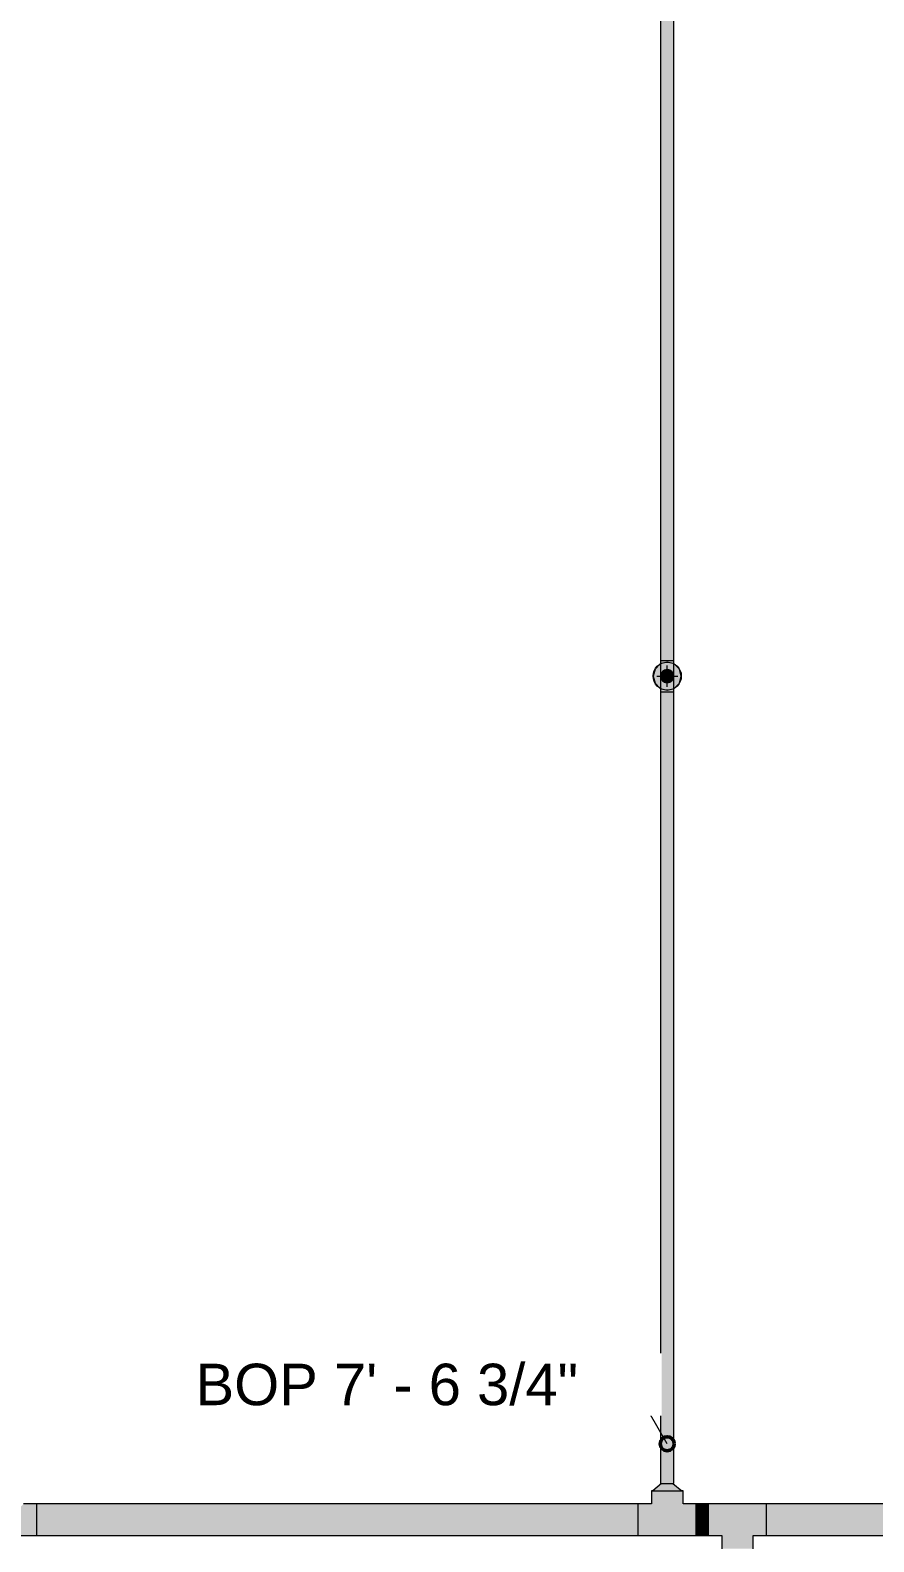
# Model space of a CAD drawing. Header units: inches. Extents: x -3385 to 41, y 7 to 1342.
# Drawn here: x -1834.6 to -1714.6, y 656.6 to 871.6 of the extents above; entities that cross this region are included whole.
import ezdxf

# ---------------------------------------------------------------- set-up
doc = ezdxf.new("R2010")
doc.units = ezdxf.units.IN
doc.header["$MEASUREMENT"] = 0
for name, color, linetype, lineweight in [('A-ANNO-NOTE', 131, 'Continuous', 9), ('G-ANNO-DIMS', 111, 'Continuous', 9), ('P-PIPE', 3, 'Continuous', 9), ('P-PIPE-CNTR', 3, 'Continuous', 9)]:
    doc.layers.add(name, color=color, linetype=linetype, lineweight=lineweight)
doc.styles.add('Arial', font='arial.ttf', dxfattribs={"height": 5.901198})

msp = doc.modelspace()

# ---------------------------------------------------------------- hatches: boundary and pattern name
at = {"layer": 'A-ANNO-NOTE'}
h = msp.add_hatch(color=256, dxfattribs=at)
edge = h.paths.add_edge_path(flags=0)
edge.add_arc((-1744, 779.743), 2, 0, 360)
msp.add_hatch(color=256, dxfattribs=at).paths.add_polyline_path([(-1744, 777.743), (-1743, 778.011), (-1742.268, 778.743), (-1742, 779.743), (-1742.268, 780.743), (-1743, 781.475), (-1744, 781.743), (-1745, 781.475), (-1745.732, 780.743), (-1746, 779.743), (-1745.732, 778.743), (-1745, 778.011)], flags=0)
at = {"layer": 'P-PIPE'}
for points in [[(-1744, 781.982), (-1744, 921.494), (-1744.95, 921.497), (-1744.95, 781.986), (-1744.473, 781.983), (-1744.245, 781.982)], [(-1744, 781.982), (-1743.05, 781.986), (-1743.05, 921.498), (-1743.525, 921.495), (-1744, 921.494), (-1744, 782.651)], [(-1744, 778.793), (-1743.754, 778.825), (-1743.525, 778.92), (-1743.328, 779.071), (-1743.177, 779.268), (-1743.082, 779.497), (-1743.05, 779.743), (-1743.082, 779.989), (-1743.177, 780.218), (-1743.328, 780.415), (-1743.525, 780.566), (-1743.754, 780.66), (-1744, 780.693), (-1744.246, 780.66), (-1744.475, 780.566), (-1744.672, 780.415), (-1744.823, 780.218), (-1744.918, 779.989), (-1744.95, 779.743), (-1744.918, 779.497), (-1744.823, 779.268), (-1744.672, 779.071), (-1744.475, 778.92), (-1744.246, 778.825)], [(-1744, 664.904), (-1744, 777.494), (-1744.95, 777.497), (-1744.95, 664.908), (-1744.475, 664.904), (-1744.245, 664.904)], [(-1744, 664.904), (-1743.05, 664.908), (-1743.05, 777.498), (-1743.525, 777.495), (-1744, 777.494), (-1744, 665.814)], [(-1744.453, 663.868), (-1741.937, 663.877), (-1743.187, 664.906), (-1744.822, 664.899), (-1746.062, 663.877), (-1744.867, 663.869), (-1744.475, 663.869)], [(-1743.993, 659.734), (-1741.75, 661.993), (-1741.75, 663.877), (-1742.404, 663.87), (-1745.945, 663.872), (-1746.25, 663.877), (-1746.25, 661.993), (-1744.576, 660.316), (-1744.296, 660.037)], [(-1748.127, 659.743), (-1748.135, 661.993), (-1833.693, 661.993), (-1833.688, 661.094), (-1833.686, 659.743), (-1755.332, 659.743)], [(-1731.75, 657.493), (-1729.866, 657.493), (-1729.861, 658.392), (-1729.866, 661.993), (-1738.133, 661.993), (-1738.129, 661.341), (-1738.133, 657.493), (-1736.25, 657.493), (-1734.576, 659.17), (-1733.993, 659.752), (-1731.769, 657.514)], [(-1739.865, 657.493), (-1738.133, 657.494), (-1738.128, 658.392), (-1738.127, 659.743), (-1739.859, 659.743), (-1739.866, 657.493)], [(-1731.75, 655.609), (-1731.75, 657.493), (-1732.077, 657.828), (-1733.993, 659.752), (-1736.25, 657.493), (-1736.25, 655.609), (-1735.586, 655.616), (-1732.048, 655.614), (-1731.789, 655.61)], [(-1729.709, 657.493), (-1632.133, 657.493), (-1632.129, 658.152), (-1632.127, 659.743), (-1729.859, 659.743), (-1729.864, 657.493)]]:
    msp.add_hatch(color=256, dxfattribs=at).paths.add_polyline_path(points, flags=0)
h = msp.add_hatch(color=256, dxfattribs=at)
h.paths.add_polyline_path([(-1744.95, 779.742), (-1744.918, 779.989), (-1744.787, 780.275), (-1744.654, 780.432), (-1744.442, 780.579), (-1744.246, 780.661), (-1744, 780.693), (-1744, 781.982), (-1744.95, 781.986), (-1744.95, 779.743)], flags=0)
h.paths.add_polyline_path([(-1744, 777.494), (-1744.01, 778.793), (-1744.253, 778.826), (-1744.478, 778.921), (-1744.674, 779.073), (-1744.84, 779.309), (-1744.879, 779.38), (-1744.933, 779.559), (-1744.95, 779.741), (-1744.95, 777.498), (-1744.475, 777.495), (-1744, 777.494)], flags=0)
h = msp.add_hatch(color=256, dxfattribs=at)
h.paths.add_polyline_path([(-1744, 778.791), (-1743.748, 778.826), (-1743.521, 778.921), (-1743.324, 779.075), (-1743.174, 779.272), (-1743.081, 779.5), (-1743.05, 779.751), (-1743.082, 779.991), (-1743.178, 780.22), (-1743.329, 780.416), (-1743.526, 780.566), (-1743.755, 780.661), (-1744.001, 780.693), (-1744.246, 780.66), (-1744.475, 780.565), (-1744.672, 780.414), (-1744.823, 780.217), (-1744.918, 779.988), (-1744.95, 779.739), (-1744.917, 779.495), (-1744.822, 779.265), (-1744.669, 779.068), (-1744.471, 778.917), (-1744.241, 778.823), (-1744, 778.791)], flags=0)
h.paths.add_polyline_path([(-1744, 778.793), (-1744.253, 778.828), (-1744.475, 778.92), (-1744.675, 779.075), (-1744.823, 779.268), (-1744.918, 779.497), (-1744.95, 779.744), (-1744.918, 779.989), (-1744.823, 780.218), (-1744.672, 780.415), (-1744.475, 780.566), (-1744.245, 780.661), (-1743.999, 780.693), (-1743.751, 780.659), (-1743.525, 780.566), (-1743.324, 780.41), (-1743.177, 780.218), (-1743.081, 779.98), (-1743.05, 779.743), (-1743.087, 779.487), (-1743.177, 779.268), (-1743.328, 779.071), (-1743.526, 778.92), (-1743.765, 778.824)], flags=0)
h = msp.add_hatch(color=256, dxfattribs=at)
h.paths.add_polyline_path([(-1743.049, 779.742), (-1743.049, 781.986), (-1743.525, 781.983), (-1744, 781.982), (-1743.998, 780.693), (-1743.746, 780.658), (-1743.523, 780.565), (-1743.327, 780.414), (-1743.159, 780.176), (-1743.12, 780.104), (-1743.066, 779.925), (-1743.05, 779.755)], flags=0)
h.paths.add_polyline_path([(-1744, 777.494), (-1743.049, 777.498), (-1743.05, 779.73), (-1743.082, 779.493), (-1743.212, 779.209), (-1743.346, 779.052), (-1743.539, 778.913), (-1743.753, 778.824), (-1744, 778.791), (-1744, 778.723)], flags=0)
h = msp.add_hatch(color=256, dxfattribs=at)
h.paths.add_polyline_path([(-1833.693, 657.493), (-1833.688, 658.145), (-1833.693, 661.993), (-1835.577, 661.993), (-1835.904, 661.658), (-1837.82, 659.734), (-1840.077, 661.993), (-1841.96, 661.993), (-1841.955, 661.094), (-1841.959, 657.493)], flags=0)
h.paths.add_polyline_path([(-1841.957, 661.8), (-1841.957, 661.8), (-1840.035, 661.89)], flags=0)
h = msp.add_hatch(color=256, dxfattribs=at)
h.paths.add_polyline_path([(-1739.866, 657.493), (-1739.861, 658.145), (-1739.866, 661.993), (-1741.75, 661.993), (-1742.077, 661.658), (-1743.993, 659.734), (-1746.25, 661.993), (-1748.133, 661.993), (-1748.128, 661.094), (-1748.132, 657.493)], flags=0)
h.paths.add_polyline_path([(-1748.127, 660.316), (-1748.127, 660.316), (-1746.603, 660.325)], flags=0)
h.paths.add_polyline_path([(-1748.13, 661.8), (-1748.13, 661.8), (-1746.594, 661.872)], flags=0)
h = msp.add_hatch(color=256, dxfattribs=at)
h.paths.add_polyline_path([(-1738.132, 661.916), (-1738.133, 661.993), (-1739.866, 661.993), (-1739.864, 661.916)], flags=0)
h.paths.add_polyline_path([(-1738.13, 661.692), (-1738.132, 661.916), (-1739.864, 661.914), (-1739.862, 661.692)], flags=0)
h.paths.add_polyline_path([(-1738.128, 660.868), (-1738.13, 661.692), (-1739.862, 661.687), (-1739.86, 660.868)], flags=0)
h.paths.add_polyline_path([(-1738.127, 659.743), (-1738.128, 660.868), (-1739.86, 660.86), (-1739.859, 659.743)], flags=0)
h = msp.add_hatch(color=256, dxfattribs=at)
h.paths.add_polyline_path([(-1729.861, 661.334), (-1729.86, 661.334), (-1729.859, 661.334)], flags=0)
h.paths.add_polyline_path([(-1729.86, 660.868), (-1729.859, 660.868), (-1720.382, 660.815)], flags=0)
h.paths.add_polyline_path([(-1729.859, 659.743), (-1632.127, 659.743), (-1632.135, 661.993), (-1729.866, 661.993), (-1729.861, 661.334), (-1729.859, 660.325)], flags=0)
h = msp.add_hatch(color=256, dxfattribs=at)
h.paths.add_polyline_path([(-1833.693, 657.493), (-1748.133, 657.493), (-1748.129, 658.152), (-1748.127, 659.743), (-1833.686, 659.743), (-1833.692, 657.531)], flags=0)
h.paths.add_polyline_path([(-1833.687, 658.152), (-1833.688, 658.152), (-1825.231, 658.152)], flags=0)

# ---------------------------------------------------------------- linework, layer by layer
at = {"layer": 'A-ANNO-NOTE'}
for p, q in [((-1745.732, 780.743), (-1746, 779.743)), ((-1745, 781.475), (-1745.732, 780.743)), ((-1744, 781.743), (-1745, 781.475)), ((-1743, 781.475), (-1744, 781.743)), ((-1742.268, 780.743), (-1743, 781.475)), ((-1742, 779.743), (-1742.268, 780.743)), ((-1746, 779.743), (-1745.732, 778.743)), ((-1745.732, 778.743), (-1745, 778.011)), ((-1743, 778.011), (-1742.268, 778.743)), ((-1742.268, 778.743), (-1742, 779.743)), ((-1745, 778.011), (-1744, 777.743)), ((-1744, 777.743), (-1743, 778.011))]:
    msp.add_line(p, q, dxfattribs=at)
msp.add_circle((-1744, 779.743), 2, dxfattribs=at)
at = {"layer": 'G-ANNO-DIMS'}
for p, q in [((-1748.958, 679.138), (-1755.557, 679.138)), ((-1744, 670.55), (-1748.958, 679.138))]:
    msp.add_line(p, q, dxfattribs=at)
at = {"layer": 'G-ANNO-DIMS', "lineweight": 50}
msp.add_circle((-1744, 670.55), 1, dxfattribs=at)
at = {"layer": 'P-PIPE'}
for p, q in [((-1744.95, 921.498), (-1744.95, 781.986)), ((-1743.05, 781.986), (-1743.05, 921.498)), ((-1744.95, 781.986), (-1744.95, 777.498)), ((-1743.049, 777.498), (-1743.049, 781.986)), ((-1744.95, 777.498), (-1744.95, 664.908)), ((-1743.05, 664.908), (-1743.05, 777.498)), ((-1744.812, 664.908), (-1746.062, 663.877)), ((-1743.187, 664.908), (-1741.937, 663.877)), ((-1746.25, 663.877), (-1746.25, 661.993)), ((-1741.75, 661.993), (-1741.75, 663.877)), ((-1833.693, 661.993), (-1835.577, 661.993)), ((-1748.133, 661.993), (-1833.693, 661.993)), ((-1746.25, 661.993), (-1748.133, 661.993)), ((-1739.866, 661.993), (-1741.75, 661.993)), ((-1738.133, 661.993), (-1739.866, 661.993)), ((-1729.866, 661.993), (-1738.133, 661.993)), ((-1632.133, 661.993), (-1729.866, 661.993)), ((-1841.96, 657.493), (-1833.693, 657.493)), ((-1833.693, 657.493), (-1748.133, 657.493)), ((-1748.133, 657.493), (-1739.866, 657.493)), ((-1739.866, 657.493), (-1738.133, 657.493)), ((-1738.133, 657.493), (-1736.25, 657.493)), ((-1736.25, 657.493), (-1736.25, 655.609)), ((-1731.75, 657.493), (-1729.866, 657.493)), ((-1731.75, 655.609), (-1731.75, 657.493)), ((-1729.866, 657.493), (-1632.133, 657.493))]:
    msp.add_line(p, q, dxfattribs=at)
for centre, radius, start, end in [((-1744, 779.743), 0.95, 0, 180), ((-1744, 780.218), 0.475, 270, 90), ((-1744, 779.743), 0.95, 180, 0), ((-1744, 779.268), 0.475, 90, 270)]:
    msp.add_arc(centre, radius, start, end, dxfattribs=at)
for centre, major_axis, ratio, start_param, end_param in [((-1744, 781.986), (0.951, 0), 0.0041666, 3.1415927, 3.403392), ((-1744, 781.986), (0.951, 0), 0.0041666, 3.4054884, 3.6651914), ((-1744, 781.986), (0.95, 0), 0.0041666, 3.6651914, 3.9260253), ((-1744, 781.986), (0.951, 0), 0.0041666, 3.6663729, 3.9269908), ((-1744, 781.986), (0.95, 0), 0.0041666, 3.9269908, 4.1882663), ((-1744, 781.986), (0.951, 0), 0.0041666, 3.9277311, 4.1887902), ((-1744, 781.986), (0.95, 0), 0.0041666, 4.1887902, 4.4503567), ((-1744, 781.986), (0.951, 0), 0.0041666, 4.1892397, 4.4505896), ((-1744, 781.986), (0.95, 0), 0.0041666, 4.4505896, 4.712389), ((-1744, 781.986), (0.951, 0), 0.0041666, 4.4508064, 4.712389), ((-1744, 781.986), (0.95, 0), 0.0041666, 4.712389, 4.9741884), ((-1744, 781.986), (0.951, 0), 0.0041666, 4.712389, 4.9739716), ((-1744, 781.986), (0.95, 0), 0.0041666, 4.9744212, 5.2359878), ((-1744, 781.986), (0.951, 0), 0.0041666, 4.9741884, 5.2355383), ((-1744, 781.986), (0.95, 0), 0.0041666, 5.2365116, 5.4977871), ((-1744, 781.986), (0.951, 0), 0.0041666, 5.2359878, 5.4970469), ((-1744, 781.986), (0.95, 0), 0.0041666, 5.4987526, 5.7595865), ((-1744, 781.986), (0.951, 0), 0.0041666, 5.4977871, 5.758405), ((-1744, 781.986), (0.951, 0), 0.0041666, 5.7595865, 6.0192896), ((-1744, 781.986), (0.951, 0), 0.0041666, 6.0213859, 6.2831853), ((-1744, 777.498), (0.951, 0), 0.0041666, 3.1415927, 4.712389), ((-1744, 777.498), (0.95, 0), 0.0041666, 3.6651914, 3.9260253), ((-1744, 777.498), (0.95, 0), 0.0041666, 3.9269908, 4.1882663), ((-1744, 777.498), (0.95, 0), 0.0041666, 4.1887902, 4.4503567), ((-1744, 777.498), (0.95, 0), 0.0041666, 4.4505896, 4.712389), ((-1744, 777.498), (0.951, 0), 0.0041666, 4.712389, 6.2831853), ((-1744, 777.498), (0.95, 0), 0.0041666, 4.712389, 4.9741884), ((-1744, 777.498), (0.95, 0), 0.0041666, 4.9744212, 5.2359878), ((-1744, 777.498), (0.95, 0), 0.0041666, 5.2365116, 5.4977871), ((-1744, 777.498), (0.95, 0), 0.0041666, 5.4987526, 5.7595865), ((-1744, 664.908), (0.95, 0), 0.0041666, 3.1415927, 4.712389), ((-1744, 664.908), (0.95, 0), 0.0041666, 4.712389, 6.2831853), ((-1744, 663.877), (2.25, 0), 0.0041666, 2.7455782, 3.1415927), ((-1744, 663.877), (-2.25, 0), 0.0041666, 0.0028895, 3.1444821), ((-1744, 663.877), (2.25, 0), 0.0041666, 0.0028895, 0.3959303), ((-1833.693, 659.743), (0, 2.25), 0.0028895, 6.1501904, 6.2790187), ((-1833.693, 659.743), (0, 2.25), 0.0028895, 6.0213859, 6.1502142), ((-1833.693, 659.743), (0, 2.25), 0.0028895, 5.888391, 6.0172193), ((-1833.693, 659.743), (0, 2.25), 0.0028895, 5.7595865, 5.8884148), ((-1833.693, 659.743), (0, 2.25), 0.0028895, 5.6265916, 5.7554199), ((-1833.693, 659.743), (0, 2.25), 0.0028895, 5.4977871, 5.6240113), ((-1833.693, 659.743), (0, 2.25), 0.0028895, 5.2359878, 5.4940551), ((-1833.693, 659.743), (0, 2.25), 0.0028895, 5.2363734, 5.4936205), ((-1833.693, 659.743), (0, 2.25), 0.0028895, 4.9743854, 5.2318211), ((-1833.693, 659.743), (0, 2.25), 0.0028895, 4.9741884, 5.2320662), ((-1833.693, 659.743), (0, 2.25), 0.0028895, 4.712389, 4.9701151), ((-1833.693, 659.743), (0, 2.25), 0.0028895, 4.7124347, 4.9700217), ((-1748.133, 659.743), (0, 2.25), 0.0028895, 6.1501904, 6.2790187), ((-1748.133, 659.743), (0, 2.25), 0.0028895, 6.0213859, 6.1502142), ((-1748.133, 659.743), (0, 2.25), 0.0028895, 5.888391, 6.0172193), ((-1748.133, 659.743), (0, 2.25), 0.0028895, 5.7595865, 5.8884148), ((-1748.133, 659.743), (0, 2.25), 0.0028895, 5.6265916, 5.7554199), ((-1748.133, 659.743), (0, 2.25), 0.0028895, 5.4977871, 5.6240112), ((-1748.133, 659.743), (0, 2.25), 0.0028895, 5.2359878, 5.4940551), ((-1748.133, 659.743), (0, 2.25), 0.0028895, 5.2363734, 5.4936205), ((-1748.133, 659.743), (0, 2.25), 0.0028895, 4.9743854, 5.2318211), ((-1748.133, 659.743), (0, 2.25), 0.0028895, 4.9741884, 5.2320662), ((-1748.133, 659.743), (0, 2.25), 0.0028895, 4.712389, 4.9701151), ((-1748.133, 659.743), (0, 2.25), 0.0028895, 4.7124347, 4.9700217), ((-1739.866, 659.743), (0, 2.25), 0.0028895, 6.1501904, 6.2790187), ((-1739.866, 659.743), (0, 2.25), 0.0028895, 6.0213859, 6.1502142), ((-1739.866, 659.743), (0, 2.25), 0.0028895, 5.888391, 6.0172193), ((-1739.866, 659.743), (0, 2.25), 0.0028895, 5.7595865, 5.8884148), ((-1739.866, 659.743), (0, 2.25), 0.0028895, 5.6265916, 5.7554199), ((-1739.866, 659.743), (0, 2.25), 0.0028895, 5.4977871, 5.6240113), ((-1739.866, 659.743), (0, 2.25), 0.0028895, 5.2359878, 5.4940551), ((-1739.866, 659.743), (0, 2.25), 0.0028895, 5.2363734, 5.4936205), ((-1739.866, 659.743), (0, 2.25), 0.0028895, 4.9743854, 5.2318211), ((-1739.866, 659.743), (0, 2.25), 0.0028895, 4.9741884, 5.2320662), ((-1739.866, 659.743), (0, 2.25), 0.0028895, 4.712389, 4.9701151), ((-1739.866, 659.743), (0, 2.25), 0.0028895, 4.7124347, 4.9700217), ((-1738.133, 659.743), (0, 2.25), 0.0028895, 6.0255525, 6.2831853), ((-1738.133, 659.743), (0, 2.25), 0.0028895, 6.154357, 6.2831853), ((-1738.133, 659.743), (0, 2.25), 0.0028895, 5.8925576, 6.0213859), ((-1738.133, 659.743), (0, 2.25), 0.0028895, 5.7637532, 5.8925814), ((-1738.133, 659.743), (0, 2.25), 0.0028895, 5.6307582, 5.7595865), ((-1738.133, 659.743), (0, 2.25), 0.0028895, 5.5019538, 5.6307821), ((-1738.133, 659.743), (0, 2.25), 0.0028895, 5.2401544, 5.4982253), ((-1738.133, 659.743), (0, 2.25), 0.0028895, 5.2405436, 5.4977871), ((-1738.133, 659.743), (0, 2.25), 0.0028895, 4.978355, 5.2362354), ((-1738.133, 659.743), (0, 2.25), 0.0028895, 4.9785546, 5.2359878), ((-1738.133, 659.743), (0, 2.25), 0.0028895, 4.7165556, 4.974284), ((-1738.133, 659.743), (0, 2.25), 0.0028895, 4.7166036, 4.9741884), ((-1729.866, 659.743), (0, 2.25), 0.0028895, 6.0255525, 6.2831853), ((-1729.866, 659.743), (0, 2.25), 0.0028895, 6.154357, 6.2831853), ((-1729.866, 659.743), (0, 2.25), 0.0028895, 5.8925576, 6.0213859), ((-1729.866, 659.743), (0, 2.25), 0.0028895, 5.7637532, 5.8925814), ((-1729.866, 659.743), (0, 2.25), 0.0028895, 5.6307582, 5.7595865), ((-1729.866, 659.743), (0, 2.25), 0.0028895, 5.5019538, 5.6307821), ((-1729.866, 659.743), (0, 2.25), 0.0028895, 5.2401544, 5.4982253), ((-1729.866, 659.743), (0, 2.25), 0.0028895, 5.2405436, 5.4977871), ((-1729.866, 659.743), (0, 2.25), 0.0028895, 4.978355, 5.2362354), ((-1729.866, 659.743), (0, 2.25), 0.0028895, 4.9785546, 5.2359878), ((-1729.866, 659.743), (0, 2.25), 0.0028895, 4.7165556, 4.974284), ((-1729.866, 659.743), (0, 2.25), 0.0028895, 4.7166036, 4.9741884), ((-1833.693, 659.743), (0, 2.25), 0.0028895, 3.7939959, 3.9228242), ((-1833.693, 659.743), (0, 2.25), 0.0028895, 3.6651914, 3.7940197), ((-1833.693, 659.743), (0, 2.25), 0.0028895, 3.9265527, 4.1846236), ((-1833.693, 659.743), (0, 2.25), 0.0028895, 3.9269908, 4.1842344), ((-1833.693, 659.743), (0, 2.25), 0.0028895, 4.1885425, 4.446423), ((-1833.693, 659.743), (0, 2.25), 0.0028895, 4.1887902, 4.4462233), ((-1833.693, 659.743), (0, 2.25), 0.0028895, 4.4504939, 4.7082224), ((-1833.693, 659.743), (0, 2.25), 0.0028895, 4.4505896, 4.7081744), ((-1748.133, 659.743), (0, 2.25), 0.0028895, 3.6651914, 3.7940197), ((-1748.133, 659.743), (0, 2.25), 0.0028895, 3.9265527, 4.1846236), ((-1748.133, 659.743), (0, 2.25), 0.0028895, 3.9269908, 4.1842344), ((-1748.133, 659.743), (0, 2.25), 0.0028895, 3.7939959, 3.9228242), ((-1748.133, 659.743), (0, 2.25), 0.0028895, 4.1885425, 4.446423), ((-1748.133, 659.743), (0, 2.25), 0.0028895, 4.1887902, 4.4462233), ((-1748.133, 659.743), (0, 2.25), 0.0028895, 4.4504939, 4.7082224), ((-1748.133, 659.743), (0, 2.25), 0.0028895, 4.4505896, 4.7081744), ((-1739.866, 659.743), (0, 2.25), 0.0028895, 3.7939959, 3.9228242), ((-1739.866, 659.743), (0, 2.25), 0.0028895, 3.6651914, 3.7940197), ((-1739.866, 659.743), (0, 2.25), 0.0028895, 3.9265527, 4.1846236), ((-1739.866, 659.743), (0, 2.25), 0.0028895, 3.9269908, 4.1842344), ((-1739.866, 659.743), (0, 2.25), 0.0028895, 4.1885425, 4.446423), ((-1739.866, 659.743), (0, 2.25), 0.0028895, 4.1887902, 4.4462233), ((-1739.866, 659.743), (0, 2.25), 0.0028895, 4.4504939, 4.7082224), ((-1739.866, 659.743), (0, 2.25), 0.0028895, 4.4505896, 4.7081744), ((-1738.133, 659.743), (0, 2.25), 0.0028895, 3.6693581, 3.7981863), ((-1738.133, 659.743), (0, 2.25), 0.0028895, 3.9307229, 4.1887902), ((-1738.133, 659.743), (0, 2.25), 0.0028895, 3.9311574, 4.1884046), ((-1738.133, 659.743), (0, 2.25), 0.0028895, 3.8007667, 3.9269908), ((-1738.133, 659.743), (0, 2.25), 0.0028895, 4.1927118, 4.4505896), ((-1738.133, 659.743), (0, 2.25), 0.0028895, 4.1929568, 4.4503926), ((-1738.133, 659.743), (0, 2.25), 0.0028895, 4.4547562, 4.7123433), ((-1738.133, 659.743), (0, 2.25), 0.0028895, 4.4546628, 4.712389), ((-1729.866, 659.743), (0, 2.25), 0.0028895, 3.8007667, 3.9269908), ((-1729.866, 659.743), (0, 2.25), 0.0028895, 3.6693581, 3.7981863), ((-1729.866, 659.743), (0, 2.25), 0.0028895, 3.9307229, 4.1887902), ((-1729.866, 659.743), (0, 2.25), 0.0028895, 3.9311574, 4.1884046), ((-1729.866, 659.743), (0, 2.25), 0.0028895, 4.1927118, 4.4505896), ((-1729.866, 659.743), (0, 2.25), 0.0028895, 4.1929568, 4.4503926), ((-1729.866, 659.743), (0, 2.25), 0.0028895, 4.4547562, 4.7123433), ((-1729.866, 659.743), (0, 2.25), 0.0028895, 4.4546628, 4.712389), ((-1833.693, 659.743), (0, 2.25), 0.0028895, 3.1415927, 3.3992254), ((-1833.693, 659.743), (0, 2.25), 0.0028895, 3.1415927, 3.2704209), ((-1833.693, 659.743), (0, 2.25), 0.0028895, 3.403392, 3.5322203), ((-1833.693, 659.743), (0, 2.25), 0.0028895, 3.5321965, 3.6610248), ((-1748.133, 659.743), (0, 2.25), 0.0028895, 3.1415927, 3.3992254), ((-1748.133, 659.743), (0, 2.25), 0.0028895, 3.1415927, 3.2704209), ((-1748.133, 659.743), (0, 2.25), 0.0028895, 3.403392, 3.5322203), ((-1748.133, 659.743), (0, 2.25), 0.0028895, 3.5321965, 3.6610248), ((-1739.866, 659.743), (0, 2.25), 0.0028895, 3.1415927, 3.3992254), ((-1739.866, 659.743), (0, 2.25), 0.0028895, 3.1415927, 3.2704209), ((-1739.866, 659.743), (0, 2.25), 0.0028895, 3.403392, 3.5322203), ((-1739.866, 659.743), (0, 2.25), 0.0028895, 3.5321965, 3.6610248), ((-1738.133, 659.743), (0, 2.25), 0.0028895, 3.2745638, 3.403392), ((-1738.133, 659.743), (0, 2.25), 0.0028895, 3.1457593, 3.2745876), ((-1738.133, 659.743), (0, 2.25), 0.0028895, 3.4075587, 3.536387), ((-1738.133, 659.743), (0, 2.25), 0.0028895, 3.5363631, 3.6651914), ((-1729.866, 659.743), (0, 2.25), 0.0028895, 3.1457593, 3.2745876), ((-1729.866, 659.743), (0, 2.25), 0.0028895, 3.2745638, 3.403392), ((-1729.866, 659.743), (0, 2.25), 0.0028895, 3.4075587, 3.536387), ((-1729.866, 659.743), (0, 2.25), 0.0028895, 3.5363631, 3.6651914)]:
    msp.add_ellipse(centre, major_axis=major_axis, ratio=ratio, start_param=start_param, end_param=end_param, dxfattribs=at)
at = {"layer": 'P-PIPE-CNTR'}
for p, q in [((-1744, 778.243), (-1744, 781.243)), ((-1745.5, 779.743), (-1742.5, 779.743))]:
    msp.add_line(p, q, dxfattribs=at)

# ---------------------------------------------------------------- next in the draw order: texts
at = {"layer": 'G-ANNO-DIMS', "insert": (-1811.117, 681.942), "char_height": 5.9012, "width": 64.872, "attachment_point": 1, "line_spacing_factor": 0.938532, "style": 'Arial', "bg_fill": 3, "box_fill_scale": 1.25, "bg_fill_color": 0, "bg_fill_transparency": 0}
msp.add_mtext('BOP 7\' - 6 3/4"', dxfattribs=at)

doc.saveas('drawing.dxf')
